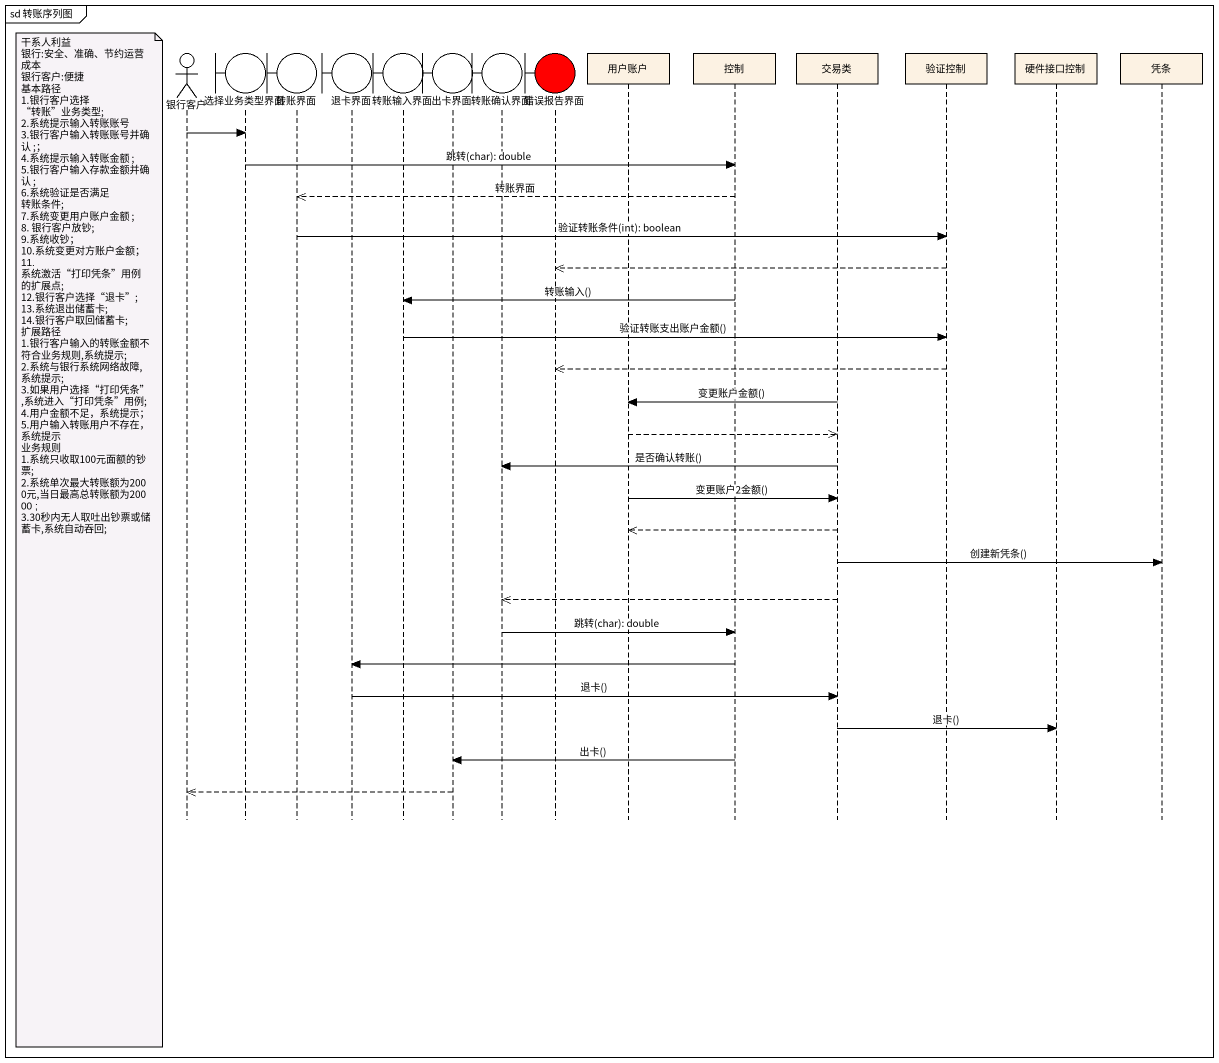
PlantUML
@startuml
mainframe sd 转账序列图
hide footbox
actor 银行客户
boundary 选择业务类型界面
boundary 转账界面
boundary 退卡界面
boundary 转账输入界面
boundary 出卡界面
boundary 转账确认界面
boundary 错误报告界面 #FF0000
participant 用户账户
participant 控制
participant 交易类
participant 验证控制
participant 硬件接口控制
participant 凭条

银行客户 -> 选择业务类型界面
选择业务类型界面 -> 控制 : 跳转(char): double
控制 -->> 转账界面 : 转账界面
转账界面 -> 验证控制 : 验证转账条件(int): boolean
验证控制 -->> 错误报告界面
控制 -> 转账输入界面 : 转账输入()
转账输入界面 -> 验证控制 : 验证转账支出账户金额()
验证控制 -->> 错误报告界面
交易类 -> 用户账户 : 变更账户金额()
用户账户 -->> 交易类
交易类 -> 转账确认界面 : 是否确认转账()
用户账户 -> 交易类 : 变更账户2金额()
交易类 -->> 用户账户
note left of 银行客户
  干系人利益
  银行:安全、准确、节约运营成本
  银行客户:便捷
  基本路径
  1.银行客户选择 “转账”业务类型;
  2.系统提示输入转账账号
  3.银行客户输入转账账号并确认 ;；
  4.系统提示输入转账金额 ;
  5.银行客户输入存款金额并确认 ;
  6.系统验证是否满足 转账条件;
  7.系统变更用户账户金额 ;
  8. 银行客户放钞;
  9.系统收钞；
  10.系统变更对方账户金额；
  11. 系统激活“打印凭条”用例的扩展点;
  12.银行客户选择“退卡”;
  13.系统退出储蓄卡;
  14.银行客户取回储蓄卡;
  扩展路径
  1.银行客户输入的转账金额不符合业务规则,系统提示;
  2.系统与银行系统网络故障,系统提示;
  3.如果用户选择“打印凭条”,系统进入“打印凭条”用例;
  4.用户金额不足，系统提示；
  5.用户输入转账用户不存在，系统提示
  业务规则
  1.系统只收取100元面额的钞票;
  2.系统单次最大转账额为2000元,当日最高总转账额为20000 ;
  3.30秒内无人取吐出钞票或储蓄卡,系统自动吞回;
end note
交易类 -> 凭条 : 创建新凭条()
交易类 -->> 转账确认界面
转账确认界面 -> 控制 : 跳转(char): double
控制 -> 退卡界面
退卡界面 -> 交易类 : 退卡()
交易类 -> 硬件接口控制 : 退卡()
控制 -> 出卡界面 : 出卡()
出卡界面 -->> 银行客户
@enduml
